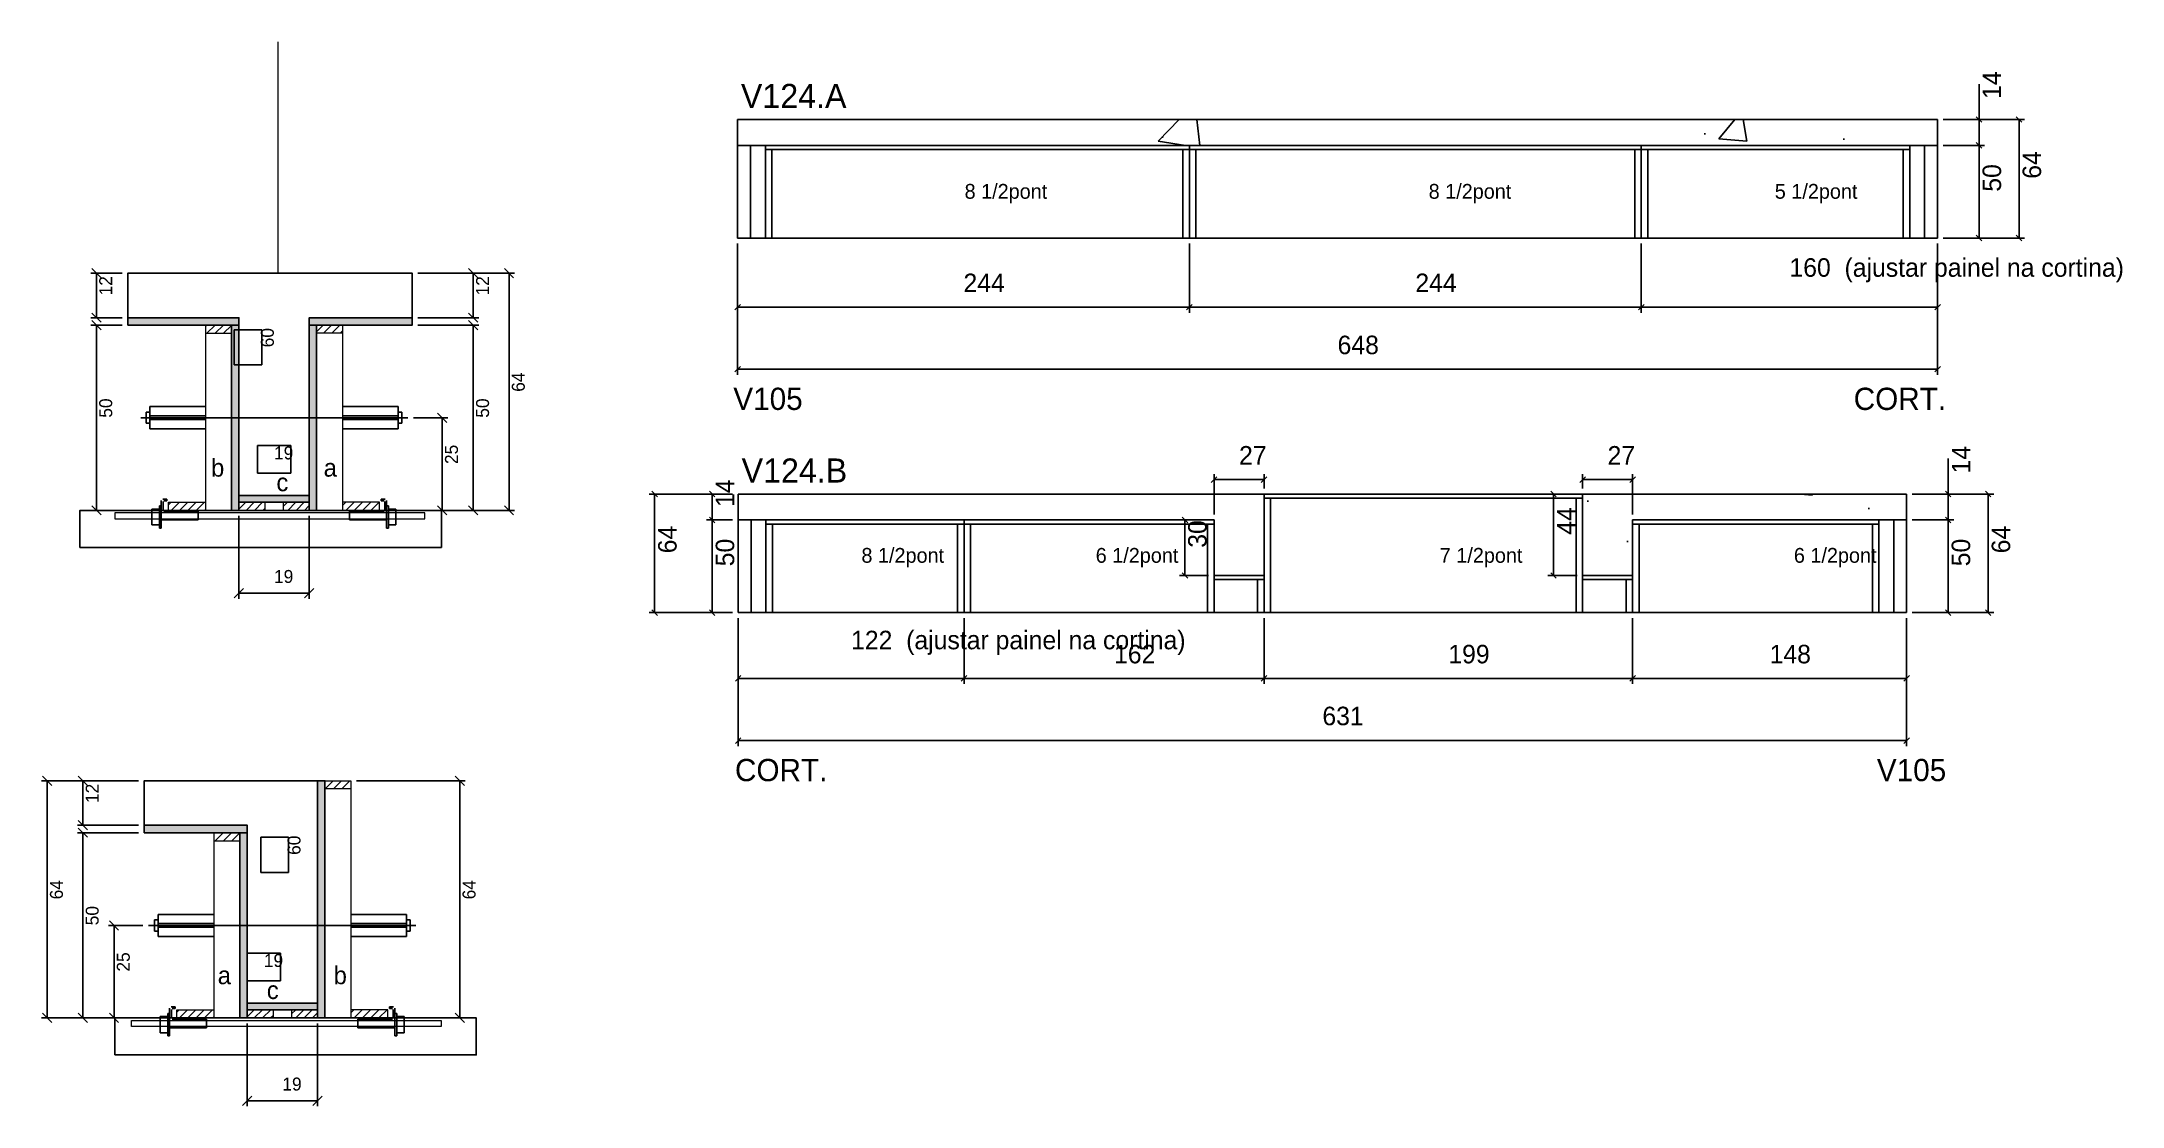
# Model space of a CAD drawing. Header units: metres. Extents: x 4896 to 6020, y 11752 to 12327.
import ezdxf

# ---------------------------------------------------------------- set-up
doc = ezdxf.new("R2010")
doc.units = ezdxf.units.M
for name, color, linetype in [('5', 7, 'Continuous'), ('barrote', 7, 'Continuous'), ('CONCRETO', 7, 'Continuous'), ('COTA', 7, 'Continuous'), ('Cota Seção (2x)', 7, 'Continuous'), ('detalhes', 7, 'Continuous'), ('Hachura', 7, 'Continuous'), ('Madeira', 7, 'Continuous'), ('Painéis', 7, 'Continuous'), ('presilha', 7, 'Continuous'), ('SARR_2.2x7', 7, 'Continuous'), ('SARR_3.5x7', 7, 'Continuous'), ('SCO-___-LAJ', 7, 'Continuous'), ('TENSOR', 7, 'Continuous'), ('texto', 7, 'Continuous'), ('Texto Seção', 7, 'Continuous')]:
    doc.layers.add(name, color=color, linetype=linetype)

msp = doc.modelspace()

# ---------------------------------------------------------------- hatches: boundary and pattern name
at = {"layer": 'COTA'}
h = msp.add_hatch(dxfattribs=at)
h.set_pattern_fill('AR-CONC')
h.paths.add_polyline_path([(5920, 12285.1), (5920, 12271.1), (5272, 12271.1), (5272, 12285.1), (5920, 12285.1)])
h = msp.add_hatch(dxfattribs=at)
h.set_pattern_fill('AR-CONC')
h.paths.add_polyline_path([(5556.3, 12038.9), (5556.3, 12082.9), (5272.3, 12082.9), (5272.3, 12068.9), (5529.3, 12068.9), (5529.3, 12038.9), (5556.3, 12038.9)])
h.paths.add_polyline_path([(5728.3, 12082.9), (5728.3, 12038.9), (5755.3, 12038.9), (5755.3, 12068.9), (5903.3, 12068.9), (5903.3, 12082.9), (5728.3, 12082.9)])
at = {"layer": 'Hachura'}
h = msp.add_hatch(color=7, dxfattribs=at)
h.dxf.hatch_style = 1
h.paths.add_polyline_path([(4942.7, 12174.1), (4942.7, 12178.1), (5002.7, 12178.1), (5002.7, 12174.1), (4942.7, 12174.1)])
h = msp.add_hatch(dxfattribs=at)
h.set_pattern_fill('ANSI31')
h.paths.add_polyline_path([(4998.7, 12169.7), (4998.7, 12174.1), (4984.7, 12174.1), (4984.7, 12169.7), (4998.7, 12169.7)])
h = msp.add_hatch(color=7, dxfattribs=at)
h.dxf.hatch_style = 1
h.paths.add_polyline_path([(4998.7, 12174.1), (5002.7, 12174.1), (5002.7, 12074.1), (4998.7, 12074.1), (4998.7, 12174.1)])
h = msp.add_hatch(color=7, dxfattribs=at)
h.dxf.hatch_style = 1
h.paths.add_polyline_path([(5040.7, 12174.1), (5040.7, 12178.1), (5096.3, 12178.1), (5096.3, 12174.1), (5040.7, 12174.1)])
h = msp.add_hatch(color=7, dxfattribs=at)
h.dxf.hatch_style = 1
h.paths.add_polyline_path([(5044.7, 12174.1), (5040.7, 12174.1), (5040.7, 12074.1), (5044.7, 12074.1), (5044.7, 12174.1)])
h = msp.add_hatch(dxfattribs=at)
h.set_pattern_fill('ANSI31')
h.paths.add_polyline_path([(5044.7, 12169.7), (5044.7, 12174.1), (5058.7, 12174.1), (5058.7, 12169.7), (5044.7, 12169.7)])
h = msp.add_hatch(color=7, dxfattribs=at)
h.dxf.hatch_style = 1
h.paths.add_polyline_path([(5002.7, 12078.5), (5002.7, 12082.1), (5040.7, 12082.1), (5040.7, 12078.5), (5002.7, 12078.5)])
h = msp.add_hatch(dxfattribs=at)
h.set_pattern_fill('ANSI31')
h.paths.add_polyline_path([(4964.7, 12074.1), (4964.7, 12078.5), (4984.7, 12078.5), (4984.7, 12074.1), (4964.7, 12074.1)])
h = msp.add_hatch(dxfattribs=at)
h.set_pattern_fill('ANSI31')
h.paths.add_polyline_path([(5002.7, 12074.1), (5002.7, 12078.5), (5016.7, 12078.5), (5016.7, 12074.1), (5002.7, 12074.1)])
h = msp.add_hatch(dxfattribs=at)
h.set_pattern_fill('ANSI31')
h.paths.add_polyline_path([(5040.7, 12074.1), (5040.7, 12078.5), (5026.7, 12078.5), (5026.7, 12074.1), (5040.7, 12074.1)])
h = msp.add_hatch(dxfattribs=at)
h.set_pattern_fill('ANSI31')
h.paths.add_polyline_path([(5078.7, 12074.1), (5078.7, 12078.5), (5058.7, 12078.5), (5058.7, 12074.1), (5078.7, 12074.1)])
h = msp.add_hatch(color=7, dxfattribs=at)
h.dxf.hatch_style = 1
h.paths.add_polyline_path([(5049.2, 11928.1), (5045.2, 11928.1), (5045.2, 11800.1), (5049.2, 11800.1), (5049.2, 11928.1)])
h = msp.add_hatch(dxfattribs=at)
h.set_pattern_fill('ANSI31')
h.paths.add_polyline_path([(5049.2, 11923.7), (5049.2, 11928.1), (5063.2, 11928.1), (5063.2, 11923.7), (5049.2, 11923.7)])
h = msp.add_hatch(color=7, dxfattribs=at)
h.dxf.hatch_style = 1
h.paths.add_polyline_path([(5007.2, 11900.1), (5007.2, 11904.1), (4951.6, 11904.1), (4951.6, 11900.1), (5007.2, 11900.1)])
h = msp.add_hatch(dxfattribs=at)
h.set_pattern_fill('ANSI31')
h.paths.add_polyline_path([(5003.2, 11895.7), (5003.2, 11900.1), (4989.2, 11900.1), (4989.2, 11895.7), (5003.2, 11895.7)])
h = msp.add_hatch(color=7, dxfattribs=at)
h.dxf.hatch_style = 1
h.paths.add_polyline_path([(5003.2, 11900.1), (5007.2, 11900.1), (5007.2, 11800.1), (5003.2, 11800.1), (5003.2, 11900.1)])
h = msp.add_hatch(dxfattribs=at)
h.set_pattern_fill('ANSI31')
h.paths.add_polyline_path([(4969.2, 11800.1), (4969.2, 11804.5), (4989.2, 11804.5), (4989.2, 11800.1), (4969.2, 11800.1)])
h = msp.add_hatch(color=7, dxfattribs=at)
h.dxf.hatch_style = 1
h.paths.add_polyline_path([(5045.2, 11804.5), (5045.2, 11808.1), (5007.2, 11808.1), (5007.2, 11804.5), (5045.2, 11804.5)])
h = msp.add_hatch(dxfattribs=at)
h.set_pattern_fill('ANSI31')
h.paths.add_polyline_path([(5007.2, 11800.1), (5007.2, 11804.5), (5021.2, 11804.5), (5021.2, 11800.1), (5007.2, 11800.1)])
h = msp.add_hatch(dxfattribs=at)
h.set_pattern_fill('ANSI31')
h.paths.add_polyline_path([(5045.2, 11800.1), (5045.2, 11804.5), (5031.2, 11804.5), (5031.2, 11800.1), (5045.2, 11800.1)])
h = msp.add_hatch(dxfattribs=at)
h.set_pattern_fill('ANSI31')
h.paths.add_polyline_path([(5083.2, 11800.1), (5083.2, 11804.5), (5063.2, 11804.5), (5063.2, 11800.1), (5083.2, 11800.1)])

# ---------------------------------------------------------------- linework, layer by layer
at = {"color": 7, "lineweight": 25}
for p, q in [((4952.7, 12127.1), (4952.7, 12121.1)), ((4954.7, 12127.1), (4952.7, 12127.1)), ((4954.7, 12130.1), (4954.7, 12118.1)), ((4954.7, 12130.1), (4984.7, 12130.1)), ((4984.7, 12125.1), (4954.7, 12125.1)), ((5088.7, 12130.1), (5058.7, 12130.1)), ((5058.7, 12125.1), (5088.7, 12125.1)), ((5088.7, 12130.1), (5088.7, 12118.1)), ((5090.7, 12127.1), (5088.7, 12127.1)), ((5090.7, 12127.1), (5090.7, 12121.1)), ((4954.7, 12121.1), (4952.7, 12121.1)), ((4984.7, 12123.1), (4954.7, 12123.1)), ((4954.7, 12118.1), (4984.7, 12118.1)), ((5058.7, 12123.1), (5088.7, 12123.1)), ((5088.7, 12118.1), (5058.7, 12118.1)), ((5088.7, 12121.1), (5090.7, 12121.1)), ((4959.2, 11856), (4959.2, 11844)), ((4959.2, 11856), (4989.2, 11856)), ((5093.2, 11856), (5063.2, 11856)), ((5093.2, 11856), (5093.2, 11844)), ((4957.2, 11853), (4957.2, 11847)), ((4957.2, 11853), (4959.2, 11853)), ((4959.2, 11847), (4957.2, 11847)), ((4989.2, 11851), (4959.2, 11851)), ((4989.2, 11849), (4959.2, 11849)), ((4959.2, 11844), (4989.2, 11844)), ((5063.2, 11851), (5093.2, 11851)), ((5063.2, 11849), (5093.2, 11849)), ((5093.2, 11844), (5063.2, 11844)), ((5093.2, 11853), (5095.2, 11853)), ((5093.2, 11847), (5095.2, 11847)), ((5095.2, 11853), (5095.2, 11847))]:
    msp.add_line(p, q, dxfattribs=at)
at = {"layer": 'barrote', "color": 251, "lineweight": 25}
for points in [[(5112.1, 12054.1), (4916.9, 12054.1), (4916.9, 12074.1), (5112.1, 12074.1)], [(4935.7, 11780.1), (5130.9, 11780.1), (5130.9, 11800.1), (4935.7, 11800.1)]]:
    msp.add_lwpolyline(points, close=True, dxfattribs=at)
at = {"layer": 'CONCRETO', "color": 251, "lineweight": 25}
for points in [[(5096.3, 12178.1), (5096.3, 12202.1), (4942.7, 12202.1), (4942.7, 12178.1), (5002.7, 12178.1), (5002.7, 12082.1), (5040.7, 12082.1), (5040.7, 12178.1)], [(4951.6, 11904.1), (4951.6, 11928.1), (5045.2, 11928.1), (5045.2, 11900.1), (5045.2, 11900.1), (5045.2, 11808.1), (5007.2, 11808.1), (5007.2, 11904.1)]]:
    msp.add_lwpolyline(points, close=True, dxfattribs=at)
at = {"layer": 'COTA', "color": 4, "lineweight": 25}
for p, q in [((5942.4, 12285.1), (5942.4, 12304.2)), ((5923, 12285.1), (5945.4, 12285.1)), ((5923, 12285.1), (5967, 12285.1)), ((5942.4, 12271.1), (5942.4, 12285.1)), ((5964, 12285.1), (5964, 12221.1)), ((5923, 12271.1), (5945.4, 12271.1)), ((5923, 12271.1), (5945.4, 12271.1)), ((5942.4, 12271.1), (5942.4, 12221.1)), ((5272, 12218.1), (5272, 12180.8)), ((5272, 12218.1), (5272, 12147.3)), ((5516, 12218.1), (5516, 12180.8)), ((5516, 12218.1), (5516, 12180.8)), ((5760, 12218.1), (5760, 12180.8)), ((5760, 12218.1), (5760, 12180.8)), ((5920, 12218.1), (5920, 12147.3)), ((5920, 12218.1), (5920, 12180.8)), ((5923, 12221.1), (5945.4, 12221.1)), ((5923, 12221.1), (5967, 12221.1)), ((4939.7, 12202.1), (4922.8, 12202.1)), ((4925.8, 12202.1), (4925.8, 12178.1)), ((5099.3, 12202.1), (5151.6, 12202.1)), ((5099.3, 12202.1), (5132.3, 12202.1)), ((5129.3, 12202.1), (5129.3, 12178.1)), ((5148.6, 12074.1), (5148.6, 12202.1)), ((5272, 12183.8), (5516, 12183.8)), ((5516, 12183.8), (5760, 12183.8)), ((5760, 12183.8), (5920, 12183.8)), ((4939.7, 12178.1), (4922.8, 12178.1)), ((4939.7, 12174.1), (4922.8, 12174.1)), ((4925.8, 12074.1), (4925.8, 12174.1)), ((5099.3, 12178.1), (5132.3, 12178.1)), ((5099.3, 12174.1), (5132.3, 12174.1)), ((5129.3, 12174.1), (5129.3, 12074.1)), ((5272, 12150.3), (5920, 12150.3)), ((5097, 12124.1), (5115.5, 12124.1)), ((5112.5, 12124.1), (5112.5, 12074.1)), ((5925.7, 12082.9), (5925.7, 12102)), ((5529.3, 12071.9), (5529.3, 12093.7)), ((5529.3, 12090.7), (5556.3, 12090.7)), ((5556.3, 12085.9), (5556.3, 12093.7)), ((5728.3, 12085.9), (5728.3, 12093.7)), ((5728.3, 12090.7), (5755.3, 12090.7)), ((5755.3, 12071.9), (5755.3, 12093.7)), ((5725.3, 12082.9), (5709.6, 12082.9)), ((5712.6, 12038.9), (5712.6, 12082.9)), ((5906.3, 12082.9), (5928.7, 12082.9)), ((5906.3, 12082.9), (5950.3, 12082.9)), ((5925.7, 12068.9), (5925.7, 12082.9)), ((5947.3, 12082.9), (5947.3, 12018.9)), ((4966.1, 12074.1), (4922.8, 12074.1)), ((5002.7, 12071.1), (5002.7, 12026.4)), ((5040.7, 12071.1), (5040.7, 12026.4)), ((5077.3, 12074.1), (5151.6, 12074.1)), ((5077.3, 12074.1), (5132.3, 12074.1)), ((5097, 12074.1), (5115.5, 12074.1)), ((5526.3, 12068.9), (5510.6, 12068.9)), ((5513.6, 12038.9), (5513.6, 12068.9)), ((5906.3, 12068.9), (5928.7, 12068.9)), ((5906.3, 12068.9), (5928.7, 12068.9)), ((5925.7, 12068.9), (5925.7, 12018.9)), ((5526.3, 12038.9), (5510.6, 12038.9)), ((5725.3, 12038.9), (5709.6, 12038.9)), ((5040.7, 12029.4), (5002.7, 12029.4)), ((5272.3, 12015.9), (5272.3, 11980.4)), ((5272.3, 12015.9), (5272.3, 11946.8)), ((5394.3, 12015.9), (5394.3, 11980.4)), ((5394.3, 12015.9), (5394.3, 11980.4)), ((5556.3, 12015.9), (5556.3, 11980.4)), ((5556.3, 12015.9), (5556.3, 11980.4)), ((5755.3, 12015.9), (5755.3, 11980.4)), ((5755.3, 12015.9), (5755.3, 11980.4)), ((5903.3, 12015.9), (5903.3, 11946.8)), ((5903.3, 12015.9), (5903.3, 11980.4)), ((5906.3, 12018.9), (5928.7, 12018.9)), ((5906.3, 12018.9), (5950.3, 12018.9)), ((5272.3, 11983.4), (5394.3, 11983.4)), ((5556.3, 11983.4), (5394.3, 11983.4)), ((5556.3, 11983.4), (5755.3, 11983.4)), ((5755.3, 11983.4), (5903.3, 11983.4)), ((5272.3, 11949.8), (5903.3, 11949.8)), ((4948.6, 11928.1), (4896.2, 11928.1)), ((4899.2, 11800.1), (4899.2, 11928.1)), ((4948.6, 11928.1), (4915.5, 11928.1)), ((4918.5, 11928.1), (4918.5, 11904.1)), ((5066.2, 11928.1), (5125, 11928.1)), ((5122, 11800.1), (5122, 11928.1)), ((4948.6, 11904.1), (4915.5, 11904.1)), ((4948.6, 11900.1), (4915.5, 11900.1)), ((4918.5, 11900.1), (4918.5, 11800.1)), ((4950.9, 11850), (4932.3, 11850)), ((4935.3, 11850), (4935.3, 11800.1)), ((4970.6, 11800.1), (4896.2, 11800.1)), ((4970.6, 11800.1), (4915.5, 11800.1)), ((4950.9, 11800.1), (4932.3, 11800.1)), ((5081.8, 11800.1), (5125, 11800.1)), ((5007.2, 11797.1), (5007.2, 11752.4)), ((5045.2, 11797.1), (5045.2, 11752.4)), ((5007.2, 11755.4), (5045.2, 11755.4))]:
    msp.add_line(p, q, dxfattribs=at)
at = {"layer": 'COTA', "color": 241, "lineweight": 25}
for p, q in [((5272, 12285.1), (5920, 12285.1)), ((5272, 12271.1), (5272, 12285.1)), ((5920, 12271.1), (5920, 12285.1)), ((5272.3, 12082.9), (5556.3, 12082.9)), ((5272.3, 12068.9), (5272.3, 12082.9)), ((5728.3, 12082.9), (5903.3, 12082.9)), ((5903.3, 12068.9), (5903.3, 12082.9))]:
    msp.add_line(p, q, dxfattribs=at)
at = {"layer": 'COTA', "color": 0, "lineweight": 25}
for p, q in [((5943.9, 12283.6), (5940.9, 12286.6)), ((5965.5, 12283.6), (5962.5, 12286.6)), ((5943.9, 12269.6), (5940.9, 12272.6)), ((5940.9, 12272.6), (5943.9, 12269.6)), ((5940.9, 12222.6), (5943.9, 12219.6)), ((5962.5, 12222.6), (5965.5, 12219.6)), ((5273.5, 12185.3), (5270.5, 12182.3)), ((5514.5, 12182.3), (5517.5, 12185.3)), ((5517.5, 12185.3), (5514.5, 12182.3)), ((5758.5, 12182.3), (5761.5, 12185.3)), ((5761.5, 12185.3), (5758.5, 12182.3)), ((5918.5, 12182.3), (5921.5, 12185.3)), ((5273.5, 12151.8), (5270.5, 12148.8)), ((5918.5, 12148.8), (5921.5, 12151.8)), ((5530.8, 12092.2), (5527.8, 12089.2)), ((5554.8, 12089.2), (5557.8, 12092.2)), ((5729.8, 12092.2), (5726.8, 12089.2)), ((5753.8, 12089.2), (5756.8, 12092.2)), ((5714.1, 12081.4), (5711.1, 12084.4)), ((5927.2, 12081.4), (5924.2, 12084.4)), ((5948.8, 12081.4), (5945.8, 12084.4)), ((5515.1, 12067.4), (5512.1, 12070.4)), ((5927.2, 12067.4), (5924.2, 12070.4)), ((5924.2, 12070.4), (5927.2, 12067.4)), ((5512.1, 12040.4), (5515.1, 12037.4)), ((5711.1, 12040.4), (5714.1, 12037.4)), ((5924.2, 12020.4), (5927.2, 12017.4)), ((5945.8, 12020.4), (5948.8, 12017.4)), ((5273.8, 11984.9), (5270.8, 11981.9)), ((5392.8, 11981.9), (5395.8, 11984.9)), ((5395.8, 11984.9), (5392.8, 11981.9)), ((5557.8, 11984.9), (5554.8, 11981.9)), ((5554.8, 11981.9), (5557.8, 11984.9)), ((5753.8, 11981.9), (5756.8, 11984.9)), ((5756.8, 11984.9), (5753.8, 11981.9)), ((5901.8, 11981.9), (5904.8, 11984.9)), ((5273.8, 11951.3), (5270.8, 11948.3)), ((5901.8, 11948.3), (5904.8, 11951.3))]:
    msp.add_line(p, q, dxfattribs=at)
for points in [[(4928.3, 12199.6), (4923.3, 12204.6)], [(5131.8, 12199.6), (5126.8, 12204.6)], [(5151.1, 12199.6), (5146.1, 12204.6)], [(4923.3, 12180.6), (4928.3, 12175.6)], [(5126.8, 12180.6), (5131.8, 12175.6)], [(4928.3, 12171.6), (4923.3, 12176.6)], [(5131.8, 12171.6), (5126.8, 12176.6)], [(5115, 12121.6), (5110, 12126.6)], [(4923.3, 12076.6), (4928.3, 12071.6)], [(5110, 12076.6), (5115, 12071.6)], [(5126.8, 12076.6), (5131.8, 12071.6)], [(5146.1, 12076.6), (5151.1, 12071.6)], [(5005.2, 12031.9), (5000.2, 12026.9)], [(5038.2, 12026.9), (5043.2, 12031.9)], [(4901.7, 11925.6), (4896.7, 11930.6)], [(4921, 11925.6), (4916, 11930.6)], [(5124.5, 11925.6), (5119.5, 11930.6)], [(4916, 11906.6), (4921, 11901.6)], [(4921, 11897.6), (4916, 11902.6)], [(4937.8, 11847.5), (4932.8, 11852.5)], [(4896.7, 11802.6), (4901.7, 11797.6)], [(4916, 11802.6), (4921, 11797.6)], [(4932.8, 11802.6), (4937.8, 11797.6)], [(5119.5, 11802.6), (5124.5, 11797.6)], [(5009.7, 11757.9), (5004.7, 11752.9)], [(5042.7, 11752.9), (5047.7, 11757.9)]]:
    msp.add_lwpolyline(points, dxfattribs=at)
at = {"layer": 'Cota Seção (2x)', "color": 180, "lineweight": 25}
for p, q in [((5015.1, 12171.6), (5000.1, 12171.6)), ((5000.1, 12171.6), (5000.1, 12152.6)), ((5015.1, 12152.6), (5015.1, 12171.6)), ((5000.1, 12152.6), (5015.1, 12152.6)), ((5030.7, 12109.1), (5012.7, 12109.1)), ((5012.7, 12109.1), (5012.7, 12094.1)), ((5030.7, 12094.1), (5030.7, 12109.1)), ((5012.7, 12094.1), (5030.7, 12094.1)), ((5029.5, 11897.6), (5014.5, 11897.6)), ((5014.5, 11897.6), (5014.5, 11878.6)), ((5029.5, 11878.6), (5029.5, 11897.6)), ((5014.5, 11878.6), (5029.5, 11878.6)), ((5025.2, 11835.1), (5007.2, 11835.1)), ((5007.2, 11835.1), (5007.2, 11820.1)), ((5025.2, 11820.1), (5025.2, 11835.1)), ((5007.2, 11820.1), (5025.2, 11820.1))]:
    msp.add_line(p, q, dxfattribs=at)
at = {"layer": 'Madeira', "color": 126, "lineweight": 18}
for points in [[(4998.7, 12169.7), (4998.7, 12174.1), (4984.7, 12174.1), (4984.7, 12169.7)], [(4998.7, 12174.1), (4984.7, 12174.1), (4984.7, 12074.1), (4998.7, 12074.1)], [(5044.7, 12169.7), (5044.7, 12174.1), (5058.7, 12174.1), (5058.7, 12169.7)], [(5044.7, 12174.1), (5058.7, 12174.1), (5058.7, 12074.1), (5044.7, 12074.1)], [(4964.7, 12074.1), (4964.7, 12078.5), (4984.7, 12078.5), (4984.7, 12074.1)], [(5002.7, 12074.1), (5002.7, 12078.5), (5016.7, 12078.5), (5016.7, 12074.1)], [(5040.7, 12074.1), (5040.7, 12078.5), (5026.7, 12078.5), (5026.7, 12074.1)], [(5078.7, 12074.1), (5078.7, 12078.5), (5058.7, 12078.5), (5058.7, 12074.1)], [(5049.2, 11923.7), (5049.2, 11928.1), (5063.2, 11928.1), (5063.2, 11923.7)], [(5049.2, 11928.1), (5063.2, 11928.1), (5063.2, 11800.1), (5049.2, 11800.1)], [(5003.2, 11895.7), (5003.2, 11900.1), (4989.2, 11900.1), (4989.2, 11895.7)], [(5003.2, 11900.1), (4989.2, 11900.1), (4989.2, 11800.1), (5003.2, 11800.1)], [(4969.2, 11800.1), (4969.2, 11804.5), (4989.2, 11804.5), (4989.2, 11800.1)], [(5007.2, 11800.1), (5007.2, 11804.5), (5021.2, 11804.5), (5021.2, 11800.1)], [(5045.2, 11800.1), (5045.2, 11804.5), (5031.2, 11804.5), (5031.2, 11800.1)], [(5083.2, 11800.1), (5083.2, 11804.5), (5063.2, 11804.5), (5063.2, 11800.1)]]:
    msp.add_lwpolyline(points, close=True, dxfattribs=at)
at = {"layer": 'Painéis', "color": 200, "lineweight": 25}
for p, q in [((5272, 12271.1), (5920, 12271.1)), ((5272, 12221.1), (5272, 12271.1)), ((5516, 12221.1), (5516, 12271.1)), ((5760, 12221.1), (5760, 12271.1)), ((5920, 12221.1), (5920, 12271.1)), ((5272, 12221.1), (5920, 12221.1)), ((5556.3, 12082.9), (5728.3, 12082.9)), ((5556.3, 12018.9), (5556.3, 12082.9)), ((5728.3, 12038.9), (5728.3, 12082.9)), ((5272.3, 12068.9), (5529.3, 12068.9)), ((5272.3, 12018.9), (5272.3, 12068.9)), ((5394.3, 12018.9), (5394.3, 12068.9)), ((5529.3, 12038.9), (5529.3, 12068.9)), ((5755.3, 12068.9), (5903.3, 12068.9)), ((5755.3, 12018.9), (5755.3, 12068.9)), ((5903.3, 12018.9), (5903.3, 12068.9)), ((5556.3, 12038.9), (5529.3, 12038.9)), ((5755.3, 12038.9), (5728.3, 12038.9)), ((5272.3, 12018.9), (5903.3, 12018.9))]:
    msp.add_line(p, q, dxfattribs=at)
at = {"layer": 'Painéis', "color": 4, "lineweight": 25}
for p, q in [((5269.3, 12082.9), (5224.2, 12082.9)), ((5227.2, 12082.9), (5227.2, 12018.9)), ((5269.3, 12082.9), (5255.3, 12082.9)), ((5258.3, 12068.9), (5258.3, 12082.9)), ((5269.3, 12068.9), (5255.3, 12068.9)), ((5269.3, 12068.9), (5255.3, 12068.9)), ((5258.3, 12068.9), (5258.3, 12018.9)), ((5269.3, 12018.9), (5224.2, 12018.9)), ((5269.3, 12018.9), (5255.3, 12018.9))]:
    msp.add_line(p, q, dxfattribs=at)
at = {"layer": 'Painéis', "color": 0, "lineweight": 25}
for p, q in [((5228.7, 12081.4), (5225.7, 12084.4)), ((5259.8, 12081.4), (5256.8, 12084.4)), ((5259.8, 12067.4), (5256.8, 12070.4)), ((5256.8, 12070.4), (5259.8, 12067.4)), ((5225.7, 12020.4), (5228.7, 12017.4)), ((5256.8, 12020.4), (5259.8, 12017.4))]:
    msp.add_line(p, q, dxfattribs=at)
at = {"layer": 'Painéis', "color": 200, "lineweight": 25}
for points in [[(4942.7, 12174.1), (4942.7, 12178.1), (5002.7, 12178.1), (5002.7, 12174.1)], [(4998.7, 12174.1), (5002.7, 12174.1), (5002.7, 12074.1), (4998.7, 12074.1)], [(5040.7, 12174.1), (5040.7, 12178.1), (5096.3, 12178.1), (5096.3, 12174.1)], [(5044.7, 12174.1), (5040.7, 12174.1), (5040.7, 12074.1), (5044.7, 12074.1)], [(5002.7, 12078.5), (5002.7, 12082.1), (5040.7, 12082.1), (5040.7, 12078.5)], [(5049.2, 11928.1), (5045.2, 11928.1), (5045.2, 11800.1), (5049.2, 11800.1)], [(5007.2, 11900.1), (5007.2, 11904.1), (4951.6, 11904.1), (4951.6, 11900.1)], [(5003.2, 11900.1), (5007.2, 11900.1), (5007.2, 11800.1), (5003.2, 11800.1)], [(5045.2, 11804.5), (5045.2, 11808.1), (5007.2, 11808.1), (5007.2, 11804.5)]]:
    msp.add_lwpolyline(points, close=True, dxfattribs=at)
at = {"layer": 'presilha', "color": 1, "lineweight": 25}
for p, q in [((4960.8, 12073.3), (4960.8, 12079.4)), ((4963.8, 12080.2), (4961.6, 12080.2)), ((4961.8, 12073.9), (4961.8, 12078.8)), ((4963.8, 12079.2), (4962.2, 12079.2)), ((4963.8, 12080.2), (4963.8, 12079.2)), ((5079.5, 12080.2), (5079.5, 12079.2)), ((5079.5, 12080.2), (5081.8, 12080.2)), ((5079.5, 12079.2), (5081.2, 12079.2)), ((5081.5, 12073.9), (5081.5, 12078.8)), ((5082.5, 12073.3), (5082.5, 12079.4)), ((4955.8, 12074.8), (4959.8, 12074.8)), ((4955.8, 12074.8), (4955.8, 12066.2)), ((4959.8, 12076.5), (4960.8, 12076.5)), ((4959.8, 12064.5), (4959.8, 12076.5)), ((4959.8, 12074.8), (4959.8, 12066.2)), ((4960.8, 12076.5), (4960.8, 12064.5)), ((4980.8, 12068.9), (4960.8, 12068.9)), ((4980.8, 12073.5), (4962.2, 12073.5)), ((4980.8, 12073.5), (4980.8, 12068.9)), ((5062.5, 12073.5), (5062.5, 12068.9)), ((5062.5, 12073.5), (5081.2, 12073.5)), ((5062.5, 12068.9), (5082.5, 12068.9)), ((5083.5, 12076.5), (5082.5, 12076.5)), ((5082.5, 12076.5), (5082.5, 12064.5)), ((5083.5, 12064.5), (5083.5, 12076.5)), ((5087.5, 12074.8), (5083.5, 12074.8)), ((5083.5, 12074.8), (5083.5, 12066.2)), ((5087.5, 12074.8), (5087.5, 12066.2)), ((4959.8, 12066.2), (4955.8, 12066.2)), ((4960.8, 12064.5), (4959.8, 12064.5)), ((5082.5, 12064.5), (5083.5, 12064.5)), ((5083.5, 12066.2), (5087.5, 12066.2)), ((4960.3, 11800.8), (4964.3, 11800.8)), ((4960.3, 11800.8), (4960.3, 11792.1)), ((4964.3, 11802.4), (4965.3, 11802.4)), ((4964.3, 11790.4), (4964.3, 11802.4)), ((4964.3, 11800.8), (4964.3, 11792.1)), ((4965.3, 11799.2), (4965.3, 11805.4)), ((4965.3, 11802.4), (4965.3, 11790.4)), ((4968.3, 11806.1), (4966.1, 11806.1)), ((4966.3, 11799.8), (4966.3, 11804.7)), ((4968.3, 11805.1), (4966.7, 11805.1)), ((4985.3, 11799.4), (4966.7, 11799.4)), ((4968.3, 11806.1), (4968.3, 11805.1)), ((4985.3, 11799.4), (4985.3, 11794.8)), ((5067, 11799.4), (5067, 11794.8)), ((5067, 11799.4), (5085.7, 11799.4)), ((5084, 11806.1), (5084, 11805.1)), ((5084, 11806.1), (5086.3, 11806.1)), ((5084, 11805.1), (5085.7, 11805.1)), ((5086, 11799.8), (5086, 11804.7)), ((5087, 11799.2), (5087, 11805.4)), ((5088, 11802.4), (5087, 11802.4)), ((5087, 11802.4), (5087, 11790.4)), ((5088, 11790.4), (5088, 11802.4)), ((5092, 11800.8), (5088, 11800.8)), ((5088, 11800.8), (5088, 11792.1)), ((5092, 11800.8), (5092, 11792.1)), ((4964.3, 11792.1), (4960.3, 11792.1)), ((4965.3, 11790.4), (4964.3, 11790.4)), ((4985.3, 11794.8), (4965.3, 11794.8)), ((5067, 11794.8), (5087, 11794.8)), ((5087, 11790.4), (5088, 11790.4)), ((5088, 11792.1), (5092, 11792.1))]:
    msp.add_line(p, q, dxfattribs=at)
at = {"layer": 'SARR_2.2x7', "color": 40, "lineweight": 25}
for p, q in [((5279, 12221.1), (5279, 12271.1)), ((5913, 12221.1), (5913, 12271.1)), ((5287, 12268.9), (5516, 12268.9)), ((5516, 12268.9), (5905, 12268.9)), ((5556.3, 12080.7), (5728.3, 12080.7)), ((5279.3, 12018.9), (5279.3, 12068.9)), ((5896.3, 12018.9), (5896.3, 12068.9)), ((5287.3, 12066.7), (5394.3, 12066.7)), ((5394.3, 12066.7), (5529.3, 12066.7)), ((5755.3, 12066.7), (5888.3, 12066.7)), ((5556.3, 12036.7), (5529.3, 12036.7)), ((5755.3, 12036.7), (5728.3, 12036.7))]:
    msp.add_line(p, q, dxfattribs=at)
at = {"layer": 'SARR_3.5x7', "color": 81, "lineweight": 25}
for p, q in [((5287, 12271.1), (5287, 12221.1)), ((5905, 12271.1), (5905, 12221.1)), ((5290.5, 12268.9), (5290.5, 12221.1)), ((5512.5, 12268.9), (5512.5, 12221.1)), ((5516, 12268.9), (5516, 12221.1)), ((5519.5, 12268.9), (5519.5, 12221.1)), ((5756.5, 12268.9), (5756.5, 12221.1)), ((5760, 12268.9), (5760, 12221.1)), ((5763.5, 12268.9), (5763.5, 12221.1)), ((5901.5, 12268.9), (5901.5, 12221.1)), ((5287, 12221.1), (5290.5, 12221.1)), ((5512.5, 12221.1), (5516, 12221.1)), ((5516, 12221.1), (5519.5, 12221.1)), ((5901.5, 12221.1), (5905, 12221.1)), ((5559.8, 12080.7), (5559.8, 12018.9)), ((5724.8, 12080.7), (5724.8, 12018.9)), ((5728.3, 12080.7), (5728.3, 12018.9)), ((5287.3, 12068.9), (5287.3, 12018.9)), ((5888.3, 12068.9), (5888.3, 12018.9)), ((5290.8, 12066.7), (5290.8, 12018.9)), ((5390.8, 12066.7), (5390.8, 12018.9)), ((5394.3, 12066.7), (5394.3, 12018.9)), ((5397.8, 12066.7), (5397.8, 12018.9)), ((5525.8, 12066.7), (5525.8, 12018.9)), ((5529.3, 12066.7), (5529.3, 12018.9)), ((5758.8, 12066.7), (5758.8, 12018.9)), ((5884.8, 12066.7), (5884.8, 12018.9)), ((5552.8, 12036.7), (5552.8, 12018.9)), ((5751.8, 12036.7), (5751.8, 12018.9)), ((5287.3, 12018.9), (5290.8, 12018.9)), ((5390.8, 12018.9), (5394.3, 12018.9)), ((5394.3, 12018.9), (5397.8, 12018.9)), ((5884.8, 12018.9), (5888.3, 12018.9))]:
    msp.add_line(p, q, dxfattribs=at)
at = {"layer": 'SCO-___-LAJ', "color": 1, "lineweight": 0}
for points in [[(5103.1, 12072.8), (4935.8, 12072.8), (4935.8, 12069.6), (5103.1, 12069.6)], [(4944.7, 11798.7), (5112, 11798.7), (5112, 11795.5), (4944.7, 11795.5)]]:
    msp.add_lwpolyline(points, close=True, dxfattribs=at)
at = {"layer": 'TENSOR', "color": 3, "lineweight": 25}
for p, q in [((4949.7, 12124.1), (5094, 12124.1)), ((5098.2, 11850), (4953.9, 11850))]:
    msp.add_line(p, q, dxfattribs=at)
at = {"layer": 'Texto Seção', "color": 252, "lineweight": 15}
msp.add_line((5023.9, 12202.1), (5023.9, 12327.1), dxfattribs=at)

# ---------------------------------------------------------------- texts
at = {"layer": '5', "color": 5, "lineweight": 25}
for s, p in [('V105', (5269.7, 12128.3)), ('CORT.', (5874.7, 12128.3)), ('CORT.', (5270.6, 11927.9)), ('V105', (5887.2, 11927.9))]:
    msp.add_text(s, height=12, rotation=0, dxfattribs=at).set_placement(p)
at = {"layer": 'COTA', "color": 240, "lineweight": 25}
for s, p in [('14', (5954.3, 12296.2)), ('50', (5954.3, 12246.1)), ('64', (5975.9, 12253.1)), ('14', (5937.7, 12094)), ('30', (5525.3, 12053.9)), ('44', (5724.5, 12060.9)), ('50', (5937.6, 12043.9)), ('64', (5959.2, 12050.9))]:
    msp.add_text(s, height=10, rotation=90, dxfattribs=at).set_placement(p)
for s, p in [('160 ^J(ajustar painel na cortina)', (5840, 12200.2)), ('244', (5394, 12191.9)), ('244', (5638, 12191.9)), ('648', (5596, 12158.4)), ('27', (5542.8, 12098.8)), ('27', (5741.8, 12098.8)), ('122 ^J(ajustar painel na cortina)', (5333.3, 11999.1)), ('162', (5475.3, 11991.5)), ('199', (5655.8, 11991.5)), ('148', (5829.3, 11991.5)), ('631', (5587.8, 11958.1))]:
    msp.add_text(s, height=10, dxfattribs=at).set_placement(p)
at = {"layer": 'COTA', "color": 1, "lineweight": 25}
for s, p in [('12', (4934.3, 12190.1)), ('12', (5137.8, 12190.1)), ('64', (5157.1, 12138.1)), ('50', (4934.3, 12124.1)), ('50', (5137.8, 12124.1)), ('25', (5121, 12099.1)), ('12', (4927, 11916.1)), ('64', (4907.7, 11864.1)), ('64', (5130.5, 11864.1)), ('50', (4927, 11850.1)), ('25', (4943.8, 11825.1))]:
    msp.add_text(s, height=7, rotation=90, dxfattribs=at).set_placement(p)
for p in [(5021.7, 12034.9), (5026.2, 11760.9)]:
    msp.add_text('19', height=7, dxfattribs=at).set_placement(p)
at = {"layer": 'Cota Seção (2x)', "color": 1, "lineweight": 25}
for p in [(5021.6, 12162.1), (5036, 11888.1)]:
    msp.add_text('60', height=7, rotation=90, dxfattribs=at).set_placement(p)
for p in [(5021.7, 12101.6), (5016.2, 11827.6)]:
    msp.add_text('19', height=7, dxfattribs=at).set_placement(p)
at = {"layer": 'detalhes', "color": 4, "lineweight": 25}
for s, p in [('b', (4987.7, 12092.3)), ('c', (5023, 12084.4)), ('a', (5048.5, 12092.3)), ('a', (4991.3, 11818.3)), ('b', (5053.9, 11818.3)), ('c', (5017.8, 11810.3))]:
    msp.add_text(s, height=9.6, dxfattribs=at).set_placement(p)
at = {"layer": 'Painéis', "color": 240, "lineweight": 25}
for s, p in [('14', (5270.2, 12075.9)), ('64', (5239.1, 12050.9)), ('50', (5270.2, 12043.9))]:
    msp.add_text(s, height=10, rotation=90, dxfattribs=at).set_placement(p)
at = {"layer": 'texto', "color": 2, "lineweight": 25}
for s, p in [('8 1/2pont', (5394.6, 12242.3)), ('8 1/2pont', (5645.2, 12242.3)), ('5 1/2pont', (5832.1, 12242.3)), ('8 1/2pont', (5338.9, 12045.8)), ('6 1/2pont', (5465.4, 12045.8)), ('7 1/2pont', (5651.2, 12045.8)), ('6 1/2pont', (5842.4, 12045.8))]:
    msp.add_text(s, height=8, dxfattribs=at).set_placement(p)
at = {"layer": 'Texto Seção', "color": 7, "lineweight": 15}
for s, p in [('V124.A', (5273.8, 12291.3)), ('V124.B', (5274.2, 12089.1))]:
    msp.add_text(s, height=13, dxfattribs=at).set_placement(p)

doc.saveas('drawing.dxf')
